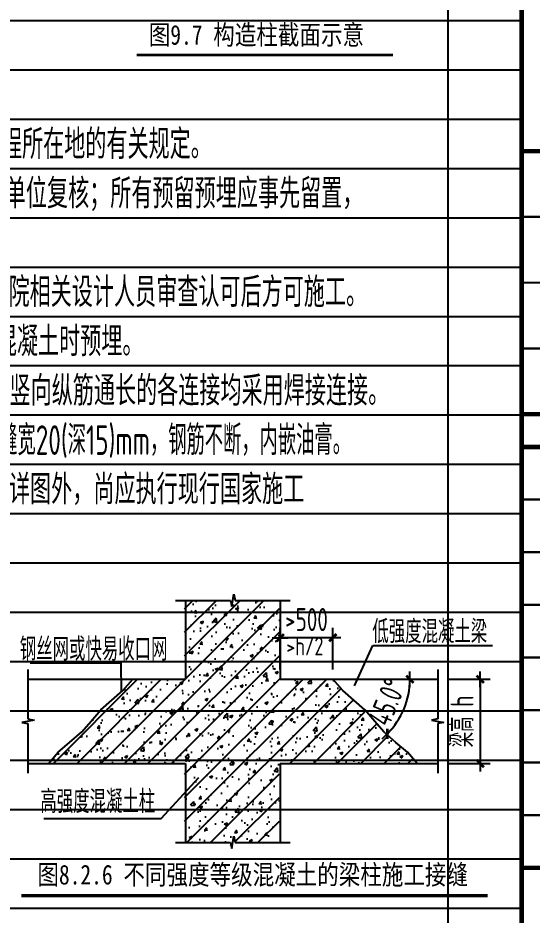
# Model space of a CAD drawing. Extents: x 169490 to 7584583, y -2399407 to 1374371.
# Drawn here: x 256618 to 264432, y 820273 to 833917 of the extents above; entities that cross this region are included whole.
import ezdxf
from ezdxf.enums import TextEntityAlignment as Align

# ---------------------------------------------------------------- set-up
doc = ezdxf.new("R2010")
doc.units = 0
doc.header["$LTSCALE"] = 100
doc.layers.get('0').update_dxf_attribs({"linetype": 'CONTINUOUS'})
doc.layers.get('DEFPOINTS').update_dxf_attribs({"linetype": 'CONTINUOUS'})
doc.layers.add('S-1-TEXT', color=7, linetype='CONTINUOUS', lineweight=18)
for name, color, linetype in [('S-DETL-DIM', 151, 'CONTINUOUS'), ('S-DETL-HATCH', 251, 'CONTINUOUS'), ('S-DETL-LINE1', 2, 'CONTINUOUS'), ('S-DETL-TEXT', 7, 'CONTINUOUS'), ('TEXT', 7, 'CONTINUOUS'), ('图框', 140, 'CONTINUOUS'), ('折板线', 127, 'CONTINUOUS')]:
    doc.layers.add(name, color=color, linetype=linetype)
doc.styles.add('TS', font='tssdeng.shx', dxfattribs={"width": 0.7, "height": 350, "bigfont": 'tssdchn.shx'})
doc.styles.add('黑体', font='simhei.ttf', dxfattribs={"width": 0.7})
doc.dimstyles.new('DIM25', dxfattribs={"dimtxt": 300, "dimasz": 0.8, "dimexe": 150, "dimexo": 150, "dimgap": 100, "dimtad": 1, "dimdec": 0, "dimlfac": 0.25, "dimrnd": 1, "dimzin": 0, "dimdsep": 46, "dimtxsty": 'TS', "dimblk": '_DIMX', "dimcen": 0, "dimclrd": 256, "dimclre": 256, "dimclrt": 43, "dimadec": 1, "dimazin": 0, "dimtfac": 1, "dimtdec": 0, "dimtix": 1, "dimtmove": 2, "dimatfit": 3, "dimldrblk": 'ARCHTICK', "dimfxl": 1, "dimtolj": 1, "dimtzin": 1, "dimarcsym": 0})

# ---------------------------------------------------------------- blocks, each defined once
blk = doc.blocks.new('_DIMX')
blk.add_line((-150, 0), (150, 0))
at = {"const_width": 50}
blk.add_lwpolyline([(-70, -70), (70, 70)], dxfattribs=at)
blk = doc.blocks.new('*D704')
at = {"layer": 'DEFPOINTS', "color": 0, "transparency": 16777216}
for p in [(260604, 824492), (260604, 823859), (261404, 823859)]:
    blk.add_point(p, dxfattribs=at)
at = {"layer": 'S-DETL-DIM', "lineweight": -2, "transparency": 16777216}
for p, q in [((260604, 824009), (260604, 824642)), ((261404, 824009), (261404, 824642)), ((260603, 824492), (260602, 824492)), ((261404, 824492), (260604, 824492)), ((261405, 824492), (261406, 824492))]:
    blk.add_line(p, q, dxfattribs=at)
at = {"layer": 'S-DETL-DIM', "lineweight": -2, "transparency": 16777216, "xscale": 0.8, "yscale": 0.8, "zscale": 0.8}
blk.add_blockref('_DIMX', (260604, 824492), dxfattribs=at)
at = {"layer": 'S-DETL-DIM', "lineweight": -2, "transparency": 16777216, "xscale": 0.8, "yscale": 0.8, "zscale": 0.8, "rotation": 180}
blk.add_blockref('_DIMX', (261404, 824492), dxfattribs=at)
at = {"layer": 'S-DETL-DIM', "color": 43, "transparency": 16777216, "insert": (261004, 824767), "char_height": 350, "attachment_point": 5, "style": 'TS'}
blk.add_mtext('\\A1;>500', dxfattribs=at)
blk = doc.blocks.new('_ARCHTICK')
at = {"const_width": 0.15}
blk.add_lwpolyline([(-0.5, -0.5), (0.5, 0.5)], dxfattribs=at)
blk = doc.blocks.new('*D705')
at = {"layer": 'DEFPOINTS', "color": 0, "transparency": 16777216}
for p in [(262999, 823859), (262999, 822579), (263644, 822579)]:
    blk.add_point(p, dxfattribs=at)
at = {"layer": 'S-DETL-DIM', "lineweight": -2, "transparency": 16777216}
for p, q in [((263149, 823859), (263794, 823859)), ((263644, 823858), (263644, 822580)), ((263149, 822579), (263794, 822579))]:
    blk.add_line(p, q, dxfattribs=at)
at = {"layer": 'S-DETL-DIM', "lineweight": -2, "transparency": 16777216, "xscale": 0.8, "yscale": 0.8, "zscale": 0.8}
for p, rotation in [((263644, 823859), 90), ((263644, 822579), 270)]:
    blk.add_blockref('_DIMX', p, dxfattribs=dict(at, rotation=rotation))
at = {"layer": 'S-DETL-DIM', "color": 43, "transparency": 16777216, "insert": (263369, 823219), "char_height": 350, "attachment_point": 5, "rotation": 90, "style": 'TS'}
blk.add_mtext('\\A1;梁高 h', dxfattribs=at)
blk = doc.blocks.new('*D706')
at = {"layer": 'DEFPOINTS', "color": 0, "transparency": 16777216}
for p in [(260604, 823859), (261404, 823859), (262999, 823859), (262418, 823274), (262684, 822579)]:
    blk.add_point(p, dxfattribs=at)
at = {"layer": 'S-DETL-DIM', "lineweight": -2, "transparency": 16777216}
blk.add_arc((261404, 823859), 1171, 315.0392, 359.9608, dxfattribs=at)
at = {"layer": 'S-DETL-DIM', "lineweight": -2, "transparency": 16777216, "xscale": 0.8, "yscale": 0.8, "zscale": 0.8}
for p, rotation in [((262575, 823859), 89.98042243834762), ((262232, 823031), 225.0195775616511)]:
    blk.add_blockref('_DIMX', p, dxfattribs=dict(at, rotation=rotation))
at = {"layer": 'S-DETL-DIM', "color": 43, "transparency": 16777216, "insert": (262231, 823516), "char_height": 350, "attachment_point": 5, "rotation": 67.5, "style": 'TS'}
blk.add_mtext('\\A1;45.0°', dxfattribs=at)
blk = doc.blocks.new('2q3q2342q35q2343r5q23rwetr')
at = {"layer": '图框'}
for points, const_width in [([(3527618, 3121310), (3527618, 3161310)], 70), ([(3527618, 3139010), (3534618, 3139010)], 70), ([(3527618, 3139010), (3534618, 3139010)], 70), ([(3527618, 3138010), (3534618, 3138010)], 35), ([(3527618, 3137010), (3534618, 3137010)], 35), ([(3527618, 3136010), (3534618, 3136010)], 35), ([(3534618, 3135010), (3527618, 3135010)], 70), ([(3534618, 3134510), (3527618, 3134510)], 70), ([(3527618, 3134510), (3534618, 3134510)], 70), ([(3527618, 3133710), (3534618, 3133710)], 35), ([(3527618, 3132910), (3534618, 3132910)], 35), ([(3527618, 3132110), (3534618, 3132110)], 35), ([(3527618, 3131310), (3534618, 3131310)], 35), ([(3527618, 3130510), (3534618, 3130510)], 35), ([(3527618, 3129710), (3534618, 3129710)], 35), ([(3527618, 3128910), (3534618, 3128910)], 35), ([(3527618, 3128110), (3534618, 3128110)], 70)]:
    blk.add_lwpolyline(points, dxfattribs=dict(at, const_width=const_width))

msp = doc.modelspace()

# ---------------------------------------------------------------- hatches: boundary and pattern name
at = {"layer": 'S-DETL-HATCH'}
h = msp.add_hatch(dxfattribs=at)
h.set_pattern_fill('ANSI31', color=256, scale=80, style=0)
h.set_pattern_definition([(45, (-608931.44, 630728.36), (-179.60512, 179.60512), [])])
h.paths.add_polyline_path([(258351.1, 823864.8), (257071.1, 822584.8), (259151.1, 822584.8), (259151.1, 821384.8), (259834, 821384.8), (259854.4, 821291.2), (259887.9, 821478.3), (259905.5, 821384.8), (260591.1, 821384.8), (260591.1, 822584.8), (262671.1, 822584.8), (261391.1, 823864.8), (260591.1, 823864.8), (260591.1, 825064.8), (259905.5, 825064.8), (259887.9, 825158.3), (259854.4, 824971.2), (259834, 825064.8), (259151.1, 825064.8), (259151.1, 823864.8)])
h = msp.add_hatch(dxfattribs=at)
h.set_pattern_fill('AR-CONC', color=256, scale=2.5, style=0)
h.set_pattern_definition([(50, (-1380212.9, 705149.43), (455.46167, -39.84771), [47.625, -523.875]), (355, (-1380212.9, 705149.43), (-88.10706, 477.64161), [38.1, -419.1]), (100.451, (-1380174.96, 705146.1), (367.35625, 437.79172), [40.475, -445.225]), (46.1842, (-1380212.9, 705276.43), (677.6976, -105.10582), [71.4375, -785.8125]), (96.6356, (-1380156.44, 705267.7), (593.51059, 618.5639), [60.7125, -667.8375]), (351.184, (-1380212.9, 705276.4), (593.5115, 618.5628), [57.15, -628.65]), (21, (-1380149.4, 705244.7), (379.0372, -255.6638), [47.625, -523.875]), (326, (-1380149.4, 705244.7), (154.50507, 460.46992), [38.1, -419.1]), (71.4514, (-1380117.83, 705223.4), (533.54123, 204.80714), [40.475, -445.225]), (37.5, (-1380212.91, 705149.43), (7.721508, 211.387597), [0, -414.02, 0, -425.45, 0, -420.6875]), (7.5, (-1380212.91, 705149.43), (167.049156, 250.451437), [0, -242.57, 0, -404.495, 0, -160.3375]), (327.5, (-1380354.52, 705149.43), (338.976488, -14.32186), [0, -158.75, 0, -495.3, 0, -657.225]), (317.5, (-1380418.02, 705149.43), (370.322953, 63.56623), [0, -206.375, 0, -328.93, 0, -466.725])])
h.paths.add_polyline_path([(258363.9, 823859), (257083.9, 822579), (259163.9, 822579), (259163.9, 821379), (259846.8, 821379), (259867.1, 821285.5), (259900.7, 821472.6), (259918.2, 821379), (260603.9, 821379), (260603.9, 822579), (262683.9, 822579), (261403.9, 823859), (260603.9, 823859), (260603.9, 825059), (259918.2, 825059), (259900.7, 825152.6), (259867.1, 824965.5), (259846.8, 825059), (259163.9, 825059), (259163.9, 823859)])

# ---------------------------------------------------------------- linework, layer by layer
msp.add_lwpolyline([(200475.2, 854191.4), (264275.2, 854191.4), (264275.2, 814191.4), (200475.2, 814191.4)], close=True)
at = {"layer": 'DEFPOINTS', "color": 252}
for p, q in [((263150.2, 851878.9), (263150.2, 814191.4)), ((200475.2, 833878.9), (264275.2, 833878.9)), ((200475.2, 833128.9), (264275.2, 833128.9)), ((200475.2, 832378.9), (264275.2, 832378.9)), ((200475.2, 831628.9), (264275.2, 831628.9)), ((200475.2, 830878.9), (264275.2, 830878.9)), ((200475.2, 830128.9), (264275.2, 830128.9)), ((200475.2, 829378.9), (264275.2, 829378.9)), ((200475.2, 828628.9), (264275.2, 828628.9)), ((200475.2, 827878.9), (264275.2, 827878.9)), ((200475.2, 827128.9), (264275.2, 827128.9)), ((200475.2, 826378.9), (264275.2, 826378.9)), ((200475.2, 825628.9), (264275.2, 825628.9)), ((200475.2, 824878.9), (264275.2, 824878.9)), ((200475.2, 824128.9), (264275.2, 824128.9)), ((200475.2, 823378.9), (264275.2, 823378.9)), ((200475.2, 822628.9), (264275.2, 822628.9)), ((200475.2, 821878.9), (264275.2, 821878.9)), ((200475.2, 821128.9), (264275.2, 821128.9)), ((200475.2, 820378.9), (264275.2, 820378.9))]:
    msp.add_line(p, q, dxfattribs=at)
at = {"layer": 'S-DETL-HATCH'}
for p, q in [((259867.1, 824965.5), (259900.7, 825152.6)), ((259900.7, 825152.6), (259918.2, 825059)), ((259013.9, 825059), (259846.8, 825059)), ((259846.8, 825059), (259867.1, 824965.5)), ((259918.2, 825059), (260753.9, 825059)), ((256768.7, 824009), (256768.7, 823256.2)), ((262999.2, 824009), (262999.2, 823256.2)), ((256862.2, 823235.8), (256675.1, 823202.3)), ((256675.1, 823202.3), (256768.7, 823184.7)), ((256768.7, 823256.2), (256862.2, 823235.8)), ((256768.7, 823184.7), (256768.7, 822429)), ((262999.2, 823256.2), (262905.6, 823235.8)), ((262905.6, 823235.8), (263092.7, 823202.3)), ((263092.7, 823202.3), (262999.2, 823184.7)), ((262999.2, 823184.7), (262999.2, 822429)), ((259013.9, 821379), (259846.8, 821379)), ((259846.8, 821379), (259867.1, 821285.5)), ((259867.1, 821285.5), (259900.7, 821472.6)), ((259900.7, 821472.6), (259918.2, 821379)), ((259918.2, 821379), (260753.9, 821379))]:
    msp.add_line(p, q, dxfattribs=at)
at = {"layer": 'S-DETL-LINE1'}
for p, q in [((259163.9, 825059), (259163.9, 823859)), ((260603.9, 825059), (260603.9, 823859)), ((256768.7, 823859), (259163.9, 823859)), ((260603.9, 823859), (262999.2, 823859)), ((256768.7, 822579), (259163.9, 822579)), ((259163.9, 822579), (259163.9, 821379)), ((260603.9, 822579), (262999.2, 822579)), ((260603.9, 822579), (260603.9, 821379))]:
    msp.add_line(p, q, dxfattribs=at)
for points in [[(257083.9, 822579), (257227.1, 822749.5), (257403.9, 822899.1), (257589.5, 823061.1), (257723.9, 823219.1), (257876.4, 823394), (258043.9, 823539), (258211, 823687.5), (258363.9, 823859)], [(262683.9, 822579), (262540.7, 822749.5), (262363.9, 822899.1), (262178.4, 823061.1), (262043.9, 823219.1), (261891.4, 823394), (261723.9, 823539), (261556.8, 823687.5), (261403.9, 823859)]]:
    msp.add_lwpolyline(points, dxfattribs=at)
at = {"layer": 'S-DETL-TEXT'}
for p, q in [((261735.5, 823761.9), (262013.5, 824373.4)), ((262013.5, 824373.4), (263830.9, 824373.4)), ((256802.6, 824107.5), (258182.7, 824107.5)), ((258182.7, 824107.5), (258184.8, 823664.2)), ((258793.2, 821742.3), (259367.5, 822365.6)), ((257008.9, 821742.3), (258793.2, 821742.3))]:
    msp.add_line(p, q, dxfattribs=at)
at = {"layer": 'S-DETL-TEXT', "const_width": 50}
msp.add_lwpolyline([(256671.8, 820567.1), (263756.4, 820567.1)], dxfattribs=at)
at = {"layer": 'TEXT', "color": 0, "const_width": 40}
msp.add_lwpolyline([(258423.8, 833355.7), (262317.4, 833355.7)], dxfattribs=at)

# ---------------------------------------------------------------- block references
at = {"layer": '折板线'}
msp.add_blockref('2q3q2342q35q2343r5q23rwetr', (-3263342.4, -2307118.7), dxfattribs=at)

# ---------------------------------------------------------------- texts
at = {"layer": 'S-1-TEXT', "style": 'TS'}
for s, width, p in [('10.1 施工时除满足设计要求外，还必须满足现行有关施工质量验收规范、规程和工程所在地的有关规定。', 0.75, (244615.4, 831771.4)), ('10.2 结构设计施工图应与相关建筑、设备施工图同时阅图，如有矛盾及时提交设计单位复核；所有预留预埋应事先留置，', 0.75, (244615.4, 831021.4)), ('10.3 另行委托设计部分（如屋顶钢构、雨棚、幕墙等）应由有资质单位设计，经我院相关设计人员审查认可后方可施工。', 0.75, (244665.4, 829521.4)), ('建筑幕墙、钢结构与主体结构的连接必须采用预埋件连接，预埋件应在浇灌混凝土时预埋。', 0.75, (245701.5, 828771.4)), ('10.4 防雷接地做法详电气施工图。混凝土柱墙的竖向纵筋兼防雷接地引出线时，该竖向纵筋通长的各连接均采用焊接连接。', 0.75, (244665.4, 828021.4)), ('10.5 对于外露的现浇钢筋砼女儿墙、挂板、栏板等构件，当其水平直线长度超过12m时宜缝，缝宽20(深15)mm，钢筋不断，内嵌油膏。', 0.65, (244665.4, 827271.4)), ('10.6 本工程按国家现行设计标准进行设计，施工单位除应遵守本说明及各设计图纸详图外，尚应执行现行国家施工', 0.75, (244665.4, 826521.4))]:
    msp.add_text(s, height=450, dxfattribs=dict(at, width=width)).set_placement(p)
at = {"layer": 'S-DETL-DIM', "style": 'TS', "width": 0.75}
msp.add_text('>h/2', height=280, dxfattribs=at).set_placement((260696.5, 824222.6))
at = {"layer": 'S-DETL-TEXT'}
for s, height, style, width, p in [('图9.7 构造柱截面示意', 300, '黑体', 0.8, (258606.2, 833510.7)), ('低强度混凝土梁', 350, 'TS', 0.75, (262004.7, 824408.4)), ('钢丝网或快易收口网', 350, 'TS', 0.75, (256646.3, 824142.6)), ('高强度混凝土柱', 350, 'TS', 0.75, (256958.4, 821823.2))]:
    msp.add_text(s, height=height, dxfattribs=dict(at, style=style, width=width)).set_placement(p)
at = {"layer": 'S-DETL-TEXT', "style": '黑体', "width": 0.8}
msp.add_text('图8.2.6 不同强度等级混凝土的梁柱施工接缝', height=300, dxfattribs=at).set_placement((260186.1, 820738.3), align=Align.CENTER)

# ---------------------------------------------------------------- dimensions: what is measured, and where the dimension line sits
at = {"layer": 'S-DETL-DIM'}
dim = msp.add_linear_dim(base=(260603.9, 824492.3), p1=(261403.9, 823859), p2=(260603.9, 823859), text='>500', dimstyle='DIM25', dxfattribs=at)
dim.commit()
dim.dimension.update_dxf_attribs({"geometry": '*D704', "text_midpoint": (261003.9, 824767.3)})
dim = msp.add_angular_dim_2l(base=(262417.7, 823273.7), line1=((261403.9, 823859), (262683.9, 822579)), line2=((260603.9, 823859), (262999.2, 823859)), dimstyle='DIM25', dxfattribs=at)
dim.commit()
dim.dimension.update_dxf_attribs({"geometry": '*D706', "text_midpoint": (262231.4, 823516.3)})
dim = msp.add_linear_dim(base=(263644.3, 822579), p1=(262999.2, 823859), p2=(262999.2, 822579), angle=90, text='梁高 h', dimstyle='DIM25', dxfattribs=at)
dim.commit()
dim.dimension.update_dxf_attribs({"geometry": '*D705', "text_midpoint": (263369.3, 823219)})

doc.saveas('drawing.dxf')
